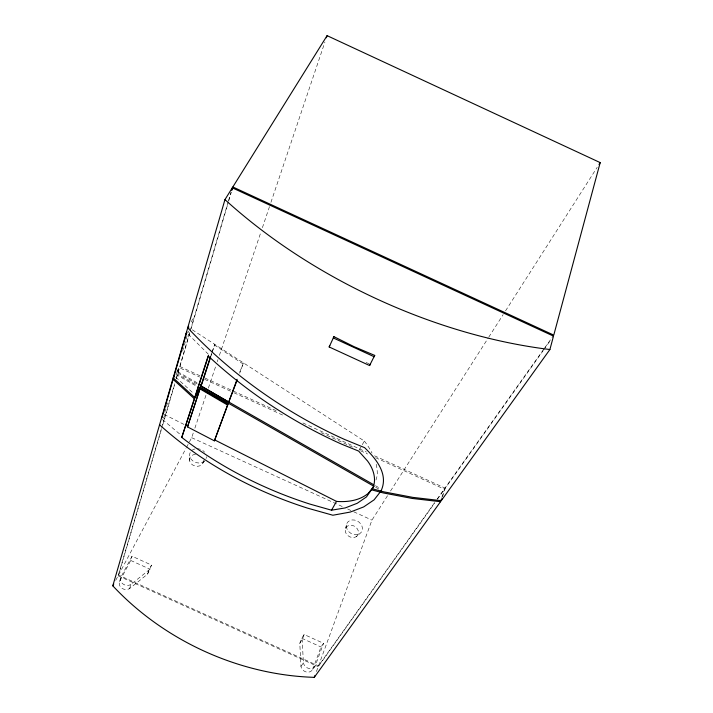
<?xml version="1.0" encoding="UTF-8"?>
<svg xmlns="http://www.w3.org/2000/svg" width="713" height="713" viewBox="0 0 713 713"><rect width="100%" height="100%" fill="white"/><g stroke="black" fill="none" stroke-linecap="round" stroke-linejoin="round"><path stroke-width="0.53" stroke-dasharray="3.56 2.67" d="M203.258 460.286A7.041 5.802 18.3 0 1 197.26 466.302A7.041 5.802 18.3 0 1 189.506 460.42L189.676 455.883M345.511 528.476L346.723 523.788M375.974 480.027L377.132 475.91A67.869 40.917 31.4 0 0 375.867 462.995M164.748 412.283L167.822 401.758M182.617 351.135L188.473 331.108M115.711 580.355L118.144 575.801L161.45 428.593M161.771 427.533L174.649 383.754M176.218 378.407L179.364 367.73L199.604 377.008M197.162 383.968L176.476 372.159L179.729 366.491L189.908 331.901M190.211 330.85L228.24 201.627M228.552 200.567L231.048 192.073M434.52 502.781L318.488 665.915L118.536 575.052L161.557 428.985M162.814 424.725L174.747 384.209M176.316 378.879L190.763 329.834M191.075 328.764L228.436 201.886M228.757 200.825L231.27 192.296M119.534 581.603L120.773 577.45L132.03 556.211L151.512 565.079L147.591 574.117L129.588 588.582A6.595 5.909 10.5 0 1 121.932 588.261A6.595 5.909 10.5 0 1 119.534 581.603L130.729 560.454L132.03 556.211M129.588 588.582L130.907 584.464L149.008 569.963L151.512 565.079M441.846 497.558L444.511 489.243L375.698 457.701M442.595 496.515L445.26 488.191L543.199 350.6M210.905 355.439L211.583 353.345M211.93 352.293L214.8 344.361L212.055 352.748M211.021 355.894L211.708 353.791M186.45 447.497L191.672 437.684L193.446 432.408M194.872 428.183L206.244 394.414M208.374 388.086L215.843 365.929M217.26 361.705L217.973 359.593M219.39 355.377L260.976 231.921M262.402 227.697L269.505 206.592M270.931 202.367L324.95 41.978M147.591 574.117L149.008 569.963M239.764 372.061L243.472 362.899L239.657 373.247M316.42 671.548L318.194 666.708L434.841 502.825M318.488 665.915L371.954 520.116L387.533 495.713M312.731 669.382L321.01 646.985L323.542 643.322L304.166 634.508L301.759 638.233L299.799 643.322L300.948 666.432A6.577 5.873 41.1 0 0 306.233 671.976A6.577 5.873 41.1 0 0 312.731 669.382L315.244 665.817L323.542 643.322M299.799 643.322L302.205 639.623L304.166 634.508M118.536 575.052L185.924 448.477M163.241 418.29L165.844 413.665M359.147 450.17L361.749 445.616M362.275 444.707L364.361 441.062L189.4 327.944M176.655 372.453L179.364 367.73M191.155 321.928L194.533 316.171M390.528 491.025L488.173 338.078M488.77 337.133L503.146 314.62M505.544 310.859L597.2 167.297M300.948 666.432L303.39 662.84L302.205 639.623M437.096 499.162L544.099 348.719M544.75 347.81L553.128 336.028M437.425 499.207L444.511 489.243M543.841 349.691L550.926 339.736M202.786 463.263L204.533 460.919M356.348 536.622A7.023 5.775 32.8 0 0 353.889 525.944A7.023 5.775 32.8 0 0 345.324 531.631A7.023 5.775 32.8 0 0 356.348 536.622L359.815 533.627A8.476 6.952 32.7 0 0 356.821 520.766A8.476 6.952 32.7 0 0 346.509 527.602A8.476 6.952 32.7 0 0 359.815 533.627M366.045 362.489L369.111 363.782M130.729 560.454L150.087 569.25M301.759 638.233L321.01 646.985M118.144 575.801L318.194 666.708M191.672 437.684L343.595 507.148M347.65 508.993L352.712 511.31M353.719 511.774L371.954 520.116M179.729 366.491L200.932 376.214M204.97 378.059L277.66 411.374M302.9 422.943L366.509 452.095M374.583 455.803L445.26 488.191M204.667 379.325L232.999 392.31M234.016 392.774L284.612 415.964M321.046 432.657L353.434 447.506M360.511 450.75L367.596 453.994M164.133 414.387L185.808 425.331M177.706 371.705L197.483 382.988M176.111 373.389L196.779 385.189M375.653 487.273L379.263 489.341M175.826 374.378L199.275 387.765M375.448 485.705L380.029 488.325M214.328 344.958L242.803 363.782M162.439 419.538L180.728 434.877M175.728 377.195L194.061 393.897M188.205 334.156L208.829 354.717M130.907 584.464A6.64 5.936 10.8 0 1 123.197 584.125A6.64 5.936 10.8 0 1 120.773 577.45M315.244 665.817A6.622 5.9 40.9 0 1 308.711 668.411A6.622 5.9 40.9 0 1 303.39 662.84M204.613 460.848A8.503 6.987 18.4 0 1 191.004 459.074A8.503 6.987 18.4 0 1 195.888 448.771M196.948 448.709A8.503 6.987 18.4 0 1 204.622 452.211M206.342 456.685A8.503 6.987 18.4 0 1 206.048 458.521M189.506 460.42A7.041 5.802 18.3 0 1 195.531 454.431M364.361 441.062A67.869 40.917 31.4 0 1 372.026 453.067"/><path stroke-width="1.07" d="M194.702 397.498L208.169 355.912A325.538 213.57 32.6 0 0 341.919 444.297L358.63 451.079L367.569 461.017C373.478 468.976 376.919 479.35 372.543 488.851L383.879 491.854L412.809 497.371L441.267 500.678L549.901 349.522L553.502 336.117L232.295 187.831L224.96 199.604L173.188 377.881L194.702 397.498L200.932 386.116L373.567 484.635M600.194 162.609L553.769 335.119L232.839 186.966L327.089 35.65L600.194 162.609L599 164.48M380.947 491.079C389.013 474.332 376.027 458.717 364.593 447.648L344.531 439.431A327.552 213.775 32.9 0 1 187.733 327.802L188.713 326.117M174.471 376.25L172.831 379.111L112.806 585.828L113.768 584.009M161.913 417.791L173.206 378.942M174.141 375.742L186.369 333.684M231.672 189.952L232.295 187.831M231.894 190.166L232.839 186.966M112.797 585.828A241.716 195.264 25.5 0 0 314.29 677.35L440.518 501.72L441.178 499.644M441.267 500.678L441.935 498.592M374.031 486.097L366.473 496.908L357.222 503.28L345.27 507.914L331.527 510.196L309.879 504.082A301.439 207.715 18.5 0 1 181.77 437.417L194.31 398.71L200.531 387.328L373.844 486.239M208.49 355.76L195.656 395.35L201.244 385.136L199.364 384.066M187.483 426.882L199.907 388.87L227.554 405.037L214.39 440.839L187.483 426.882L200.531 387.328M236.992 380.492L228.73 402.061L200.968 385.831L210.558 356.482M201.761 384.191L210.683 356.937M326.376 37.762L327.089 35.65M214.39 440.839L228.008 404.164L200.21 388.3L194.64 398.496L181.77 437.417M228.73 402.061L237.099 379.298M314.29 677.35L315.003 675.416M329.762 345.653L329.165 346.964L369.584 365.546L370.136 364.218M374.708 355.404L374.147 356.741L333.319 337.953L333.916 336.643L354.04 346.652L374.708 355.404L369.584 365.546M329.165 346.964L333.916 336.643M227.554 405.037L228.008 404.164M331.527 510.196L336.518 501.399A67.895 40.926 31.4 0 0 368.585 493.031M173.188 377.881L174.284 375.974M185.995 333.8L186.966 332.124M200.968 385.831L201.422 385.243M368.585 493.031L373.184 487.095M380.145 492.113L374.12 499.822L363.675 506.916L350.252 512.068L332.864 515.232L307.677 508.173A300.066 207.483 18.2 0 1 159.569 424.779M440.518 501.72L412.096 498.432L383.202 492.924L371.847 489.911M185.808 425.331L187.777 426.329M214.827 439.983L336.518 501.399M172.831 379.111L194.31 398.71M549.901 349.522A367.347 209.8 25.6 0 1 224.96 199.604"/></g></svg>
